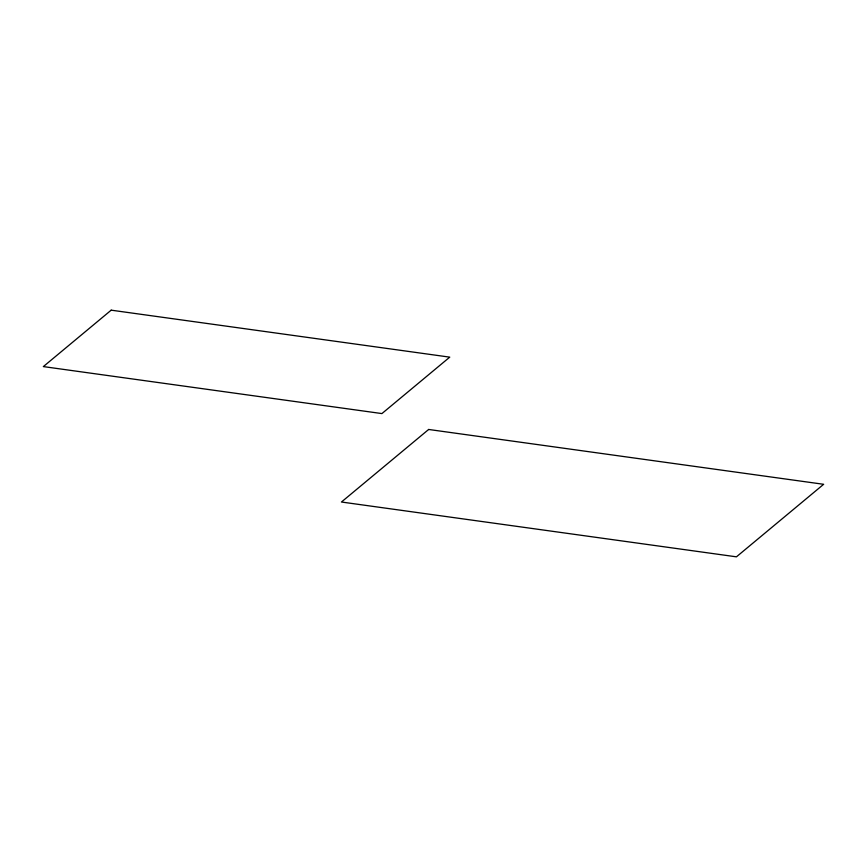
<?xml version="1.0" encoding="UTF-8"?>
<svg xmlns="http://www.w3.org/2000/svg" width="867" height="867" viewBox="0 0 867 867"><rect width="100%" height="100%" fill="white"/><g stroke="black" fill="none" stroke-linecap="round" stroke-linejoin="round"><path stroke-width="1.3" d="M111.182 310.169L43.35 366.589L381.913 413.581L449.745 357.15L111.182 310.169M428.656 429.468L341.446 502.015L736.441 556.831L823.65 484.295L428.656 429.468"/></g></svg>
